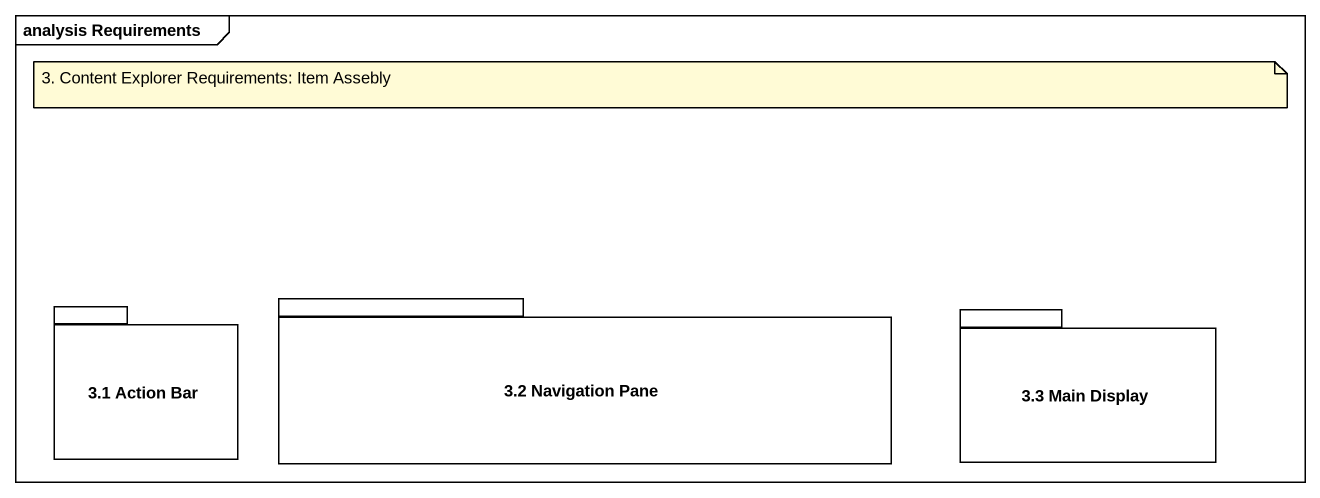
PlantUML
@startuml
mainframe analysis Requirements
package "3.1 Action Bar" as p3_1_Action_Bar {
}
package "3.2 Navigation Pane" as p3_2_Navigation_Pane {
}
package "3.3 Main Display" as p3_3_Main_Display {
}
note as N1
  3. Content Explorer Requirements: Item Assebly
end note
@enduml
